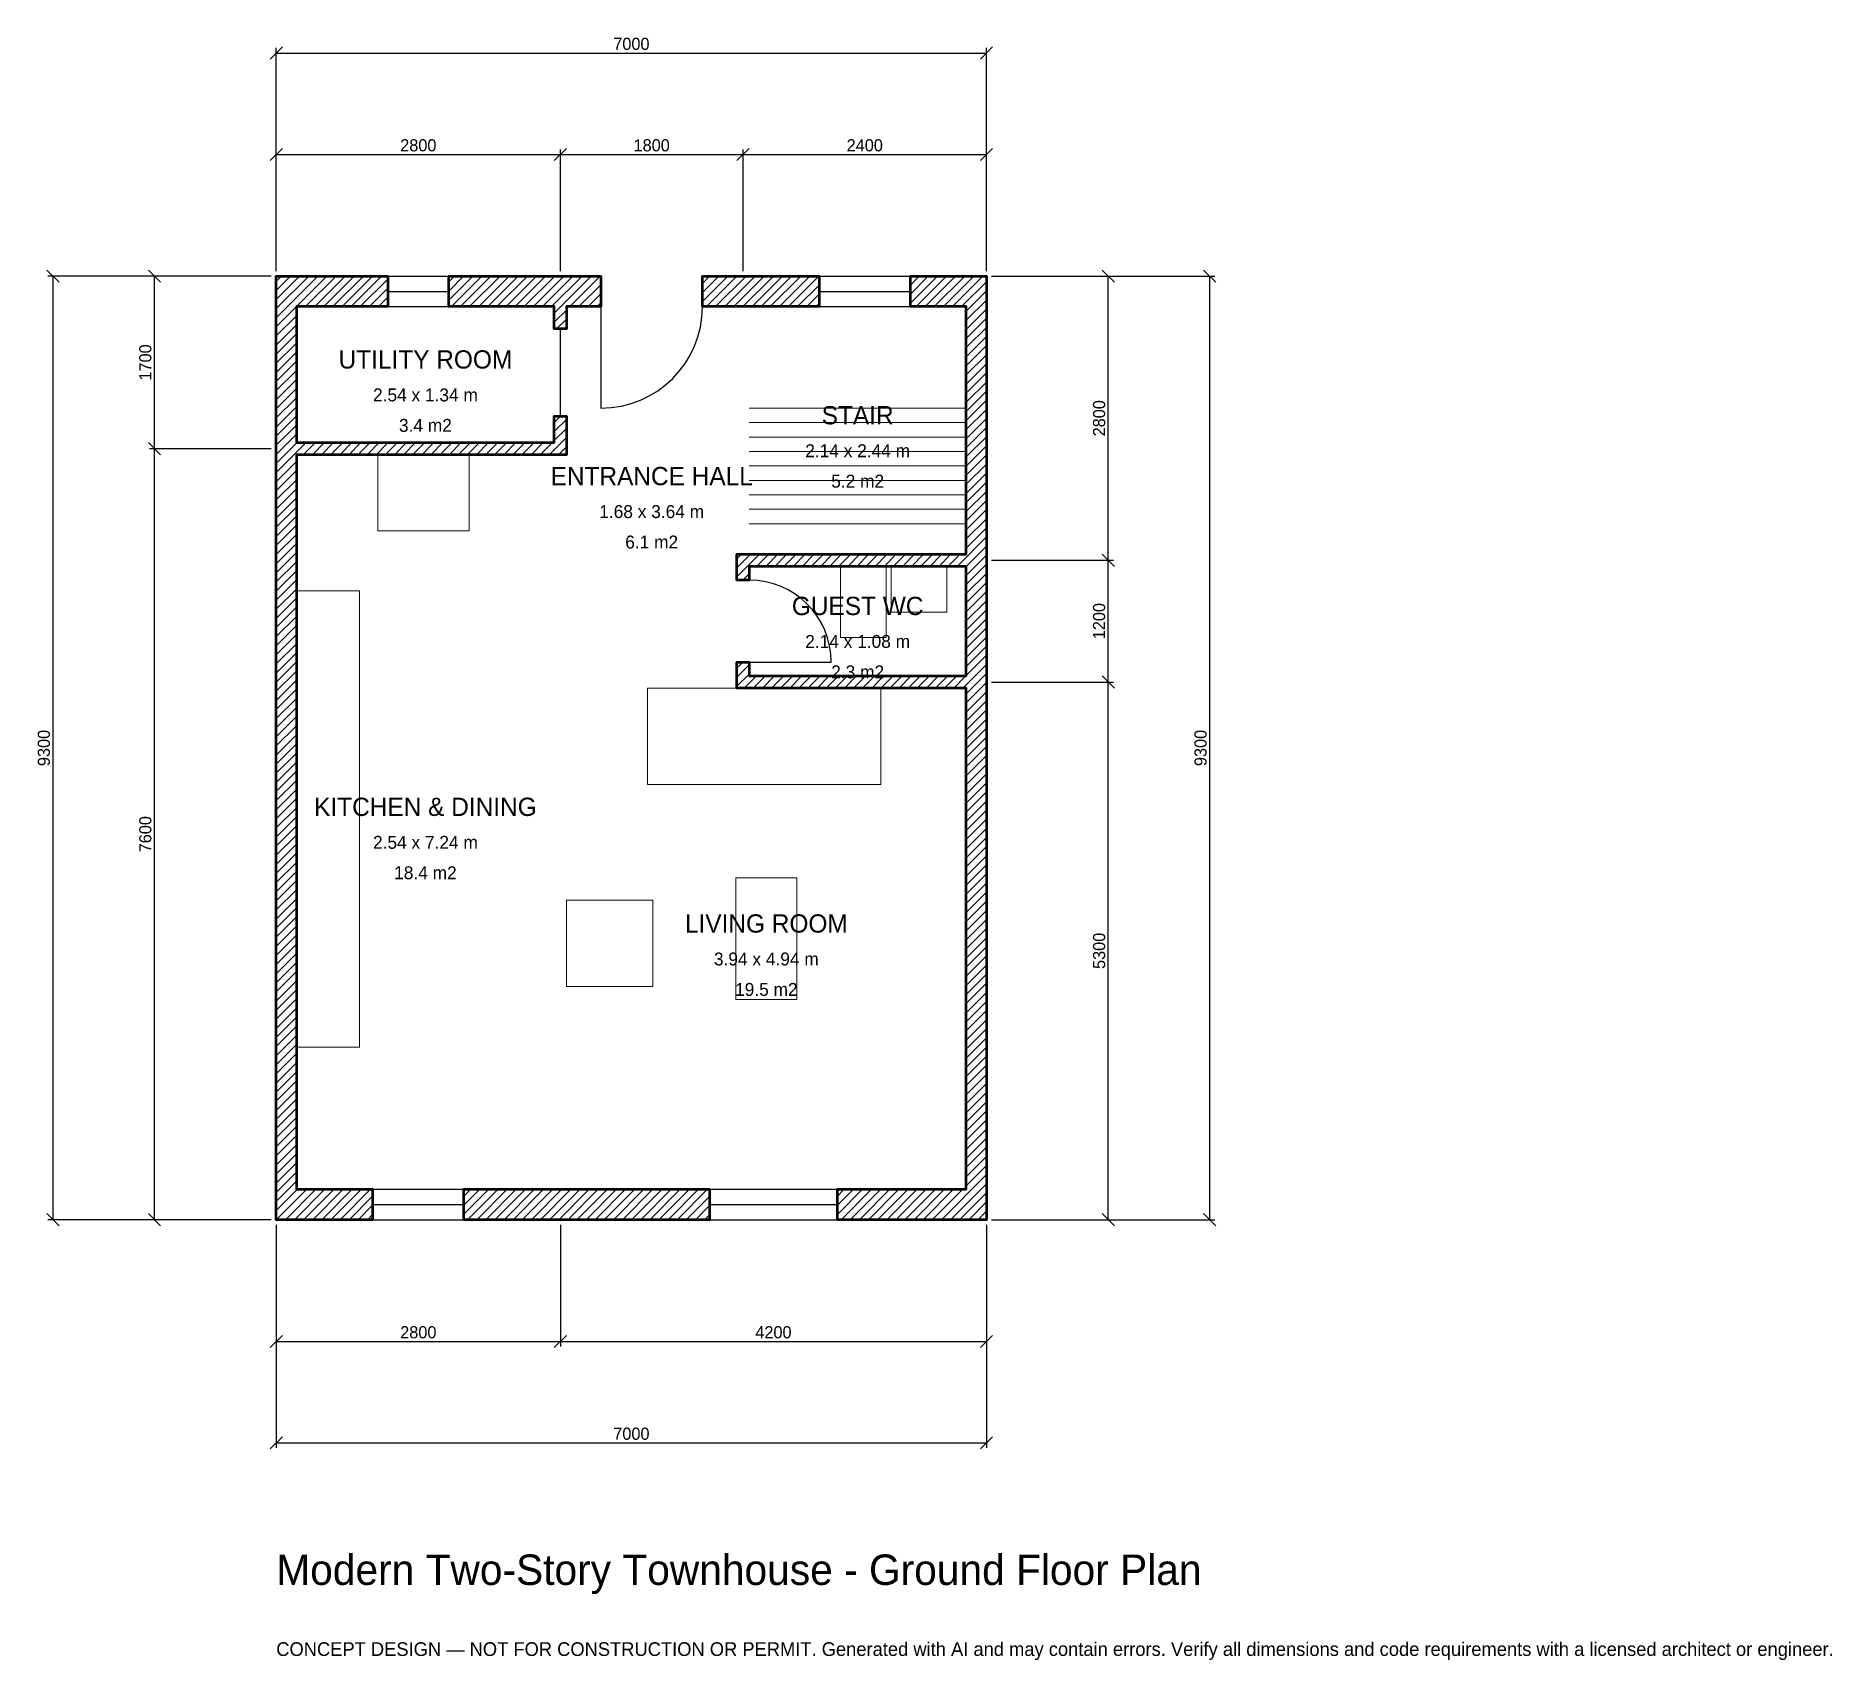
# Model space of a CAD drawing. Header units: millimetres. Extents: x -2369 to 15333, y -4341 to 11669.
import ezdxf
from ezdxf.enums import TextEntityAlignment as Align

# ---------------------------------------------------------------- set-up
doc = ezdxf.new("R2010")
doc.units = ezdxf.units.MM
for name, color, linetype, lineweight in [('A-ANNO-DIMS', 1, 'Continuous', 13), ('A-ANNO-TEXT', 7, 'Continuous', 18), ('A-AREA-IDEN', 7, 'Continuous', 18), ('A-DOOR', 2, 'Continuous', 25), ('A-FLOR-FIXT', 9, 'Continuous', 13), ('A-FLOR-STRS', 3, 'Continuous', 18), ('A-FURN', 9, 'Continuous', 13), ('A-GLAZ', 4, 'Continuous', 25), ('A-WALL', 7, 'Continuous', 50), ('A-WALL-PATT', 8, 'Continuous', 13)]:
    doc.layers.add(name, color=color, linetype=linetype, lineweight=lineweight)
doc.dimstyles.new('PLAN', dxfattribs={"dimtxt": 120, "dimasz": 80, "dimexe": 50, "dimexo": 50, "dimgap": 30, "dimtad": 1, "dimdec": 0, "dimtsz": 60, "dimcen": 2.5, "dimclrd": 1, "dimclre": 1, "dimazin": 3, "dimtfac": 1, "dimtmove": 0, "dimatfit": 3})

msp = doc.modelspace()

# ---------------------------------------------------------------- hatches: boundary and pattern name
at = {"layer": 'A-WALL-PATT'}
h = msp.add_hatch(dxfattribs=at)
h.set_pattern_fill('ANSI31', color=8, scale=20)
h.paths.add_polyline_path([(200, -0.001), (0, -0.001), (0, 0), (-0.001, 0), (-0.001, 0), (-0.001, 300), (0, 300), (0, 7500), (0, 7540), (-0.001, 7540), (-0.001, 7660), (0, 7660), (0, 7700), (0, 9000), (-0.001, 9000), (-0.001, 9300), (0, 9300), (0, 9300.001), (200, 9300.001), (200, 9300), (1100, 9300), (1100, 9000), (200, 9000), (200, 7700), (200, 7660), (2740, 7660), (2740, 7920), (2860, 7920), (2860, 7660), (2860, 7540), (2740, 7540), (200, 7540), (200, 7500), (200, 300), (950, 300), (950, 0), (200, 0), (200, -0.001)])
h.paths.add_polyline_path([(2650, 9300), (2650, 9300), (2740, 9300), (2740, 9300.001), (2860, 9300.001), (2860, 9300), (3200, 9300), (3200, 9000), (2950, 9000), (2950, 9000), (2860, 9000), (2860, 8780), (2740, 8780), (2740, 9000), (1700, 9000), (1700, 9300), (2650, 9300)])
h.paths.add_polyline_path([(4450, 9300), (4750, 9300), (5350, 9300), (5350, 9000), (4750, 9000), (4450, 9000), (4200, 9000), (4200, 9300), (4450, 9300)])
h.paths.add_polyline_path([(6800, 9300), (6800, 9300.001), (7000, 9300.001), (7000, 9300), (7000.001, 9300), (7000.001, 9000), (7000, 9000), (7000, 6600), (7000, 6560), (7000.001, 6560), (7000.001, 6440), (7000, 6440), (7000, 6400), (7000, 5400), (7000, 5360), (7000.001, 5360), (7000.001, 5240), (7000, 5240), (7000, 5200), (7000, 300), (7000.001, 300), (7000.001, 0), (7000.001, 0), (7000, 0), (7000, -0.001), (6800, -0.001), (6800, 0), (5530, 0), (5530, 300), (6800, 300), (6800, 5200), (6800, 5240), (4660, 5240), (4540, 5240), (4540, 5360), (4540, 5495), (4660, 5495), (4660, 5360), (6800, 5360), (6800, 5400), (6800, 6400), (6800, 6440), (4660, 6440), (4660, 6305), (4540, 6305), (4540, 6440), (4540, 6560), (4660, 6560), (6800, 6560), (6800, 6600), (6800, 9000), (6250, 9000), (6250, 9300), (6800, 9300)])
h.paths.add_polyline_path([(2950, 0), (2650, 0), (1850, 0), (1850, 300), (2650, 300), (2950, 300), (4270, 300), (4270, 0), (2950, 0)])

# ---------------------------------------------------------------- linework, layer by layer
at = {"layer": 'A-DOOR'}
for p, q in [((3200, 9000), (3200, 8000)), ((2800, 7920), (2800, 8780)), ((4660, 5495), (5470, 5495))]:
    msp.add_line(p, q, dxfattribs=at)
for centre, radius, start, end in [((3200, 9000), 1000, 270, 360), ((4660, 5495), 810, 0, 90)]:
    msp.add_arc(centre, radius, start, end, dxfattribs=at)
at = {"layer": 'A-FLOR-FIXT'}
for points in [[(5560, 5740), (6010, 5740), (6010, 6440), (5560, 6440)], [(6060, 5990), (6610, 5990), (6610, 6440), (6060, 6440)], [(200, 1700), (820, 1700), (820, 6200), (200, 6200)]]:
    msp.add_lwpolyline(points, close=True, dxfattribs=at)
at = {"layer": 'A-FLOR-STRS'}
for p, q in [((4660, 8000), (6800, 8000)), ((4660, 7857.5), (6800, 7857.5)), ((4660, 7715), (6800, 7715)), ((4660, 7572.5), (6800, 7572.5)), ((4660, 7430), (6800, 7430)), ((4660, 7287.5), (6800, 7287.5)), ((4660, 7145), (6800, 7145)), ((4660, 7002.5), (6800, 7002.5)), ((4660, 6860), (6800, 6860))]:
    msp.add_line(p, q, dxfattribs=at)
at = {"layer": 'A-FURN'}
for points in [[(1000, 6790), (1900, 6790), (1900, 7540), (1000, 7540)], [(3660, 4290), (5960, 4290), (5960, 5240), (3660, 5240)], [(4530, 2170), (5130, 2170), (5130, 3370), (4530, 3370)], [(2860, 2300), (3710, 2300), (3710, 3150), (2860, 3150)]]:
    msp.add_lwpolyline(points, close=True, dxfattribs=at)
at = {"layer": 'A-GLAZ'}
for p, q in [((1100, 9300), (1700, 9300)), ((5350, 9300), (6250, 9300)), ((1100, 9150), (1700, 9150)), ((5350, 9150), (6250, 9150)), ((1100, 9000), (1700, 9000)), ((5350, 9000), (6250, 9000)), ((950, 300), (1850, 300)), ((4270, 300), (5530, 300)), ((950, 150), (1850, 150)), ((950, 0), (1850, 0)), ((4270, 150), (5530, 150)), ((4270, 0), (5530, 0))]:
    msp.add_line(p, q, dxfattribs=at)
at = {"layer": 'A-WALL'}
for points in [[(200, -0.001), (0, -0.001), (0, 0), (-0.001, 0), (-0.001, 0), (-0.001, 300), (0, 300), (0, 7500), (0, 7540), (-0.001, 7540), (-0.001, 7660), (0, 7660), (0, 7700), (0, 9000), (-0.001, 9000), (-0.001, 9300), (0, 9300), (0, 9300.001), (200, 9300.001), (200, 9300), (1100, 9300), (1100, 9000), (200, 9000), (200, 7700), (200, 7660), (2740, 7660), (2740, 7920), (2860, 7920), (2860, 7660), (2860, 7540), (2740, 7540), (200, 7540), (200, 7500), (200, 300), (950, 300), (950, 0), (200, 0), (200, -0.001)], [(2650, 9300), (2650, 9300), (2740, 9300), (2740, 9300.001), (2860, 9300.001), (2860, 9300), (3200, 9300), (3200, 9000), (2950, 9000), (2950, 9000), (2860, 9000), (2860, 8780), (2740, 8780), (2740, 9000), (1700, 9000), (1700, 9300), (2650, 9300)], [(4450, 9300), (4750, 9300), (5350, 9300), (5350, 9000), (4750, 9000), (4450, 9000), (4200, 9000), (4200, 9300), (4450, 9300)], [(6800, 9300), (6800, 9300.001), (7000, 9300.001), (7000, 9300), (7000.001, 9300), (7000.001, 9000), (7000, 9000), (7000, 6600), (7000, 6560), (7000.001, 6560), (7000.001, 6440), (7000, 6440), (7000, 6400), (7000, 5400), (7000, 5360), (7000.001, 5360), (7000.001, 5240), (7000, 5240), (7000, 5200), (7000, 300), (7000.001, 300), (7000.001, 0), (7000.001, 0), (7000, 0), (7000, -0.001), (6800, -0.001), (6800, 0), (5530, 0), (5530, 300), (6800, 300), (6800, 5200), (6800, 5240), (4660, 5240), (4540, 5240), (4540, 5360), (4540, 5495), (4660, 5495), (4660, 5360), (6800, 5360), (6800, 5400), (6800, 6400), (6800, 6440), (4660, 6440), (4660, 6305), (4540, 6305), (4540, 6440), (4540, 6560), (4660, 6560), (6800, 6560), (6800, 6600), (6800, 9000), (6250, 9000), (6250, 9300), (6800, 9300)], [(2950, 0), (2650, 0), (1850, 0), (1850, 300), (2650, 300), (2950, 300), (4270, 300), (4270, 0), (2950, 0)]]:
    msp.add_lwpolyline(points, close=True, dxfattribs=at)

# ---------------------------------------------------------------- texts
at = {"layer": 'A-ANNO-TEXT'}
for s, height, p in [('Modern Two-Story Townhouse - Ground Floor Plan', 300, (0, -3600)), ('CONCEPT DESIGN — NOT FOR CONSTRUCTION OR PERMIT. Generated with AI and may contain errors. Verify all dimensions and code requirements with a licensed architect or engineer.', 135, (0, -4300))]:
    msp.add_text(s, height=height, dxfattribs=at).set_placement(p)
at = {"layer": 'A-AREA-IDEN'}
for s, height, p in [('UTILITY ROOM', 180, (1470, 8480)), ('2.54 x 1.34 m', 127.5, (1470, 8130)), ('STAIR', 180, (5730, 7930)), ('3.4 m2', 127.5, (1470, 7830)), ('2.14 x 2.44 m', 127.5, (5730, 7580)), ('ENTRANCE HALL', 180, (3700, 7330)), ('5.2 m2', 127.5, (5730, 7280)), ('1.68 x 3.64 m', 127.5, (3700, 6980)), ('6.1 m2', 127.5, (3700, 6680)), ('GUEST WC', 180, (5730, 6050)), ('2.14 x 1.08 m', 127.5, (5730, 5700)), ('2.3 m2', 127.5, (5730, 5400)), ('KITCHEN & DINING', 180, (1470, 4070)), ('2.54 x 7.24 m', 127.5, (1470, 3720)), ('18.4 m2', 127.5, (1470, 3420)), ('LIVING ROOM', 180, (4830, 2920)), ('3.94 x 4.94 m', 127.5, (4830, 2570)), ('19.5 m2', 127.5, (4830, 2270))]:
    msp.add_text(s, height=height, dxfattribs=at).set_placement(p, align=Align.MIDDLE_CENTER)

# ---------------------------------------------------------------- dimensions: what is measured, and where the dimension line sits
at = {"layer": 'A-ANNO-DIMS'}
for base, p1, p2, text in [((0, 11500), (0, 9300), (7000, 9300), '7000'), ((0, 10500), (0, 9300), (2800, 9300), '2800'), ((2800, 10500), (2800, 9300), (4600, 9300), '1800'), ((4600, 10500), (4600, 9300), (7000, 9300), '2400'), ((0, -1200), (0, 0), (2800, 0), '2800'), ((0, -2200), (0, 0), (7000, 0), '7000'), ((2800, -1200), (2800, 0), (7000, 0), '4200')]:
    msp.add_linear_dim(base=base, p1=p1, p2=p2, text=text, dimstyle='PLAN', dxfattribs=at).render()
for base, p1, p2, text in [((-2200, 0), (0, 0), (0, 9300), '9300'), ((-1200, 7600), (0, 7600), (0, 9300), '1700'), ((8200, 6500), (7000, 6500), (7000, 9300), '2800'), ((9200, 0), (7000, 0), (7000, 9300), '9300'), ((-1200, 0), (0, 0), (0, 7600), '7600'), ((8200, 5300), (7000, 5300), (7000, 6500), '1200'), ((8200, 0), (7000, 0), (7000, 5300), '5300')]:
    msp.add_linear_dim(base=base, p1=p1, p2=p2, angle=90, text=text, dimstyle='PLAN', dxfattribs=at).render()

doc.saveas('drawing.dxf')
